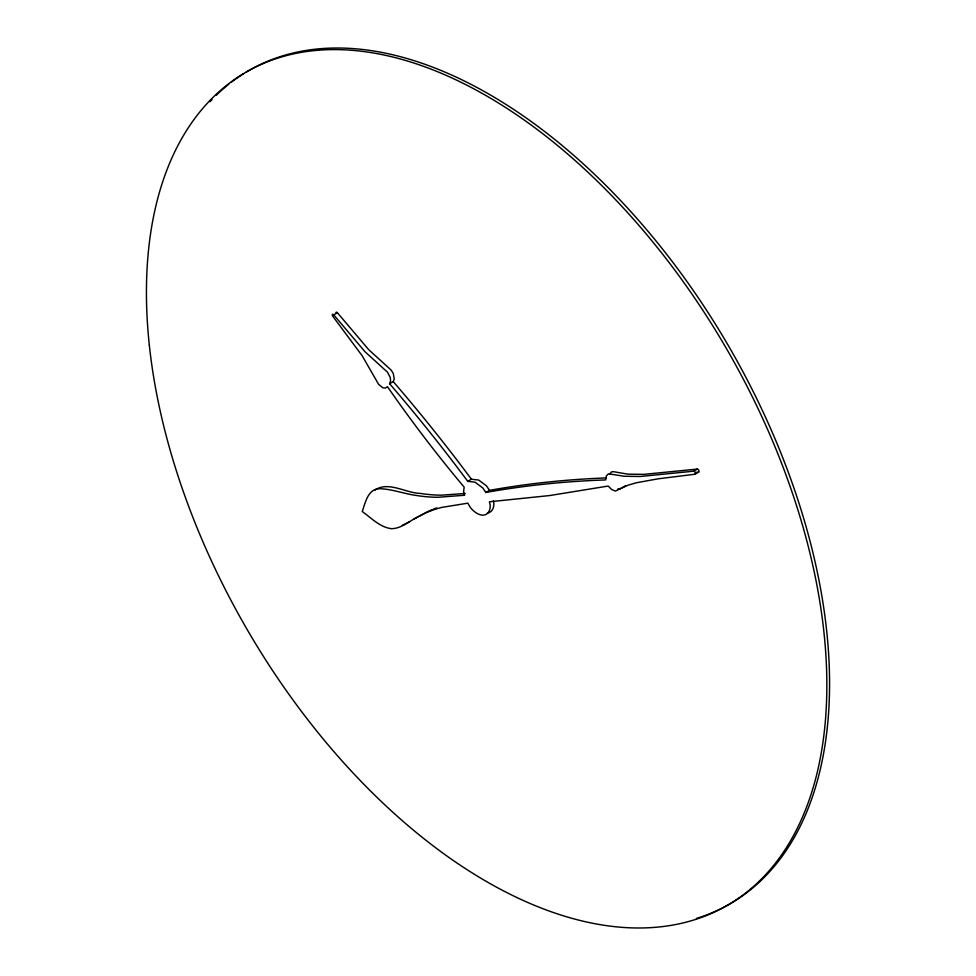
<?xml version="1.0" encoding="UTF-8"?>
<svg xmlns="http://www.w3.org/2000/svg" width="976" height="976" viewBox="0 0 976 976"><rect width="100%" height="100%" fill="white"/><g stroke="black" fill="none" stroke-linecap="round" stroke-linejoin="round"><path stroke-width="1.46" d="M609.963 473.921L611.22 472.03L613.257 471.64L627.763 474.153L643.892 474.36L697.328 469.078A1.696 0.976 60 0 1 698.853 470.493A1.696 0.976 60 0 1 698.56 472.14L694.9 474.251L658.08 478.826L636.352 482.778L627.727 485.304L615.392 491.087L611.72 489.537L608.146 486.06L549.573 495.564L489.44 501.786L490.233 505.422A18.8 10.858 60 0 1 470.481 507.679L467.821 503.177L442.067 507.337A284.394 164.2 60 0 0 424.06 513.73L418.948 516.292M697.328 469.078L693.68 471.188L640.232 476.471L624.103 476.264L608.463 473.787L606.303 476.032L605.718 479.924A2099.242 1212.009 60 0 0 485.853 492.477L482.791 487.939L475.031 482.181L467.76 481.351A1063.95 614.27 60 0 0 389.595 383.727L390.571 381.116L390.302 377.614L387.496 372.185L365.109 351.848L333.743 314.845A1.391 0.805 60 0 0 332.413 314.479A1.391 0.805 60 0 0 332.755 316.224L362.218 355.825L378.639 384.373L382.885 387.826L385.557 388.021L387.46 386.655A818.815 472.75 60 0 0 464.137 487.097L463.612 491.77L464.661 495.247L438.017 497.272A284.333 164.163 60 0 1 416.752 495.527C404.101 493.88 391.962 488.952 379.139 488.683C367.732 489.305 365.305 502.896 362.242 511.509C371.307 518.012 379.847 527.199 391.437 528.699C401.502 528.602 409.371 521.025 417.923 516.804M389.595 383.727L393.255 381.616L394.219 379.005L393.352 373.674L391.144 370.075L368.769 349.737L337.403 312.735A1.391 0.805 60 0 0 335.927 312.845M374.394 490.416C387.911 480.534 405.491 493.112 420.412 493.417A284.333 164.163 60 0 0 441.677 495.161L465.271 493.478M333.743 314.845L337.403 312.735M467.76 481.351L471.42 479.228L478.691 480.058L486.451 485.828L489.513 490.367A2099.242 1212.009 60 0 1 606.45 477.923M485.853 492.477L489.513 490.367M414.263 518.915L427.72 511.619A284.394 164.2 60 0 1 431.88 509.777M625.933 485.56L620.114 488.756L617.954 488.854M409.639 521.721L402.307 525.344M695.705 472.469L698.56 472.14M493.368 500.883L493.893 503.311A18.8 10.858 60 0 1 487.427 512.998M433.295 509.216A284.394 164.2 60 0 1 436.882 507.874M393.255 381.616A1063.95 614.27 60 0 1 471.42 479.228M693.68 471.188A1.696 0.976 60 0 1 695.205 472.604A1.696 0.976 60 0 1 694.9 474.251M210.011 101.724A481.119 277.782 60 0 1 212.06 99.54M216.245 95.306A481.119 277.782 60 0 1 228.738 84.241M231.141 82.362A481.119 277.782 60 0 1 243.622 73.676M246.196 72.09A481.119 277.782 60 0 1 743.919 373.564A481.119 277.782 60 0 1 696.461 918.44M149.34 345.321A481.119 277.782 60 0 0 693.741 920.014A481.119 277.782 60 0 0 616.832 201.019A481.119 277.782 60 0 0 149.34 345.321"/></g></svg>
